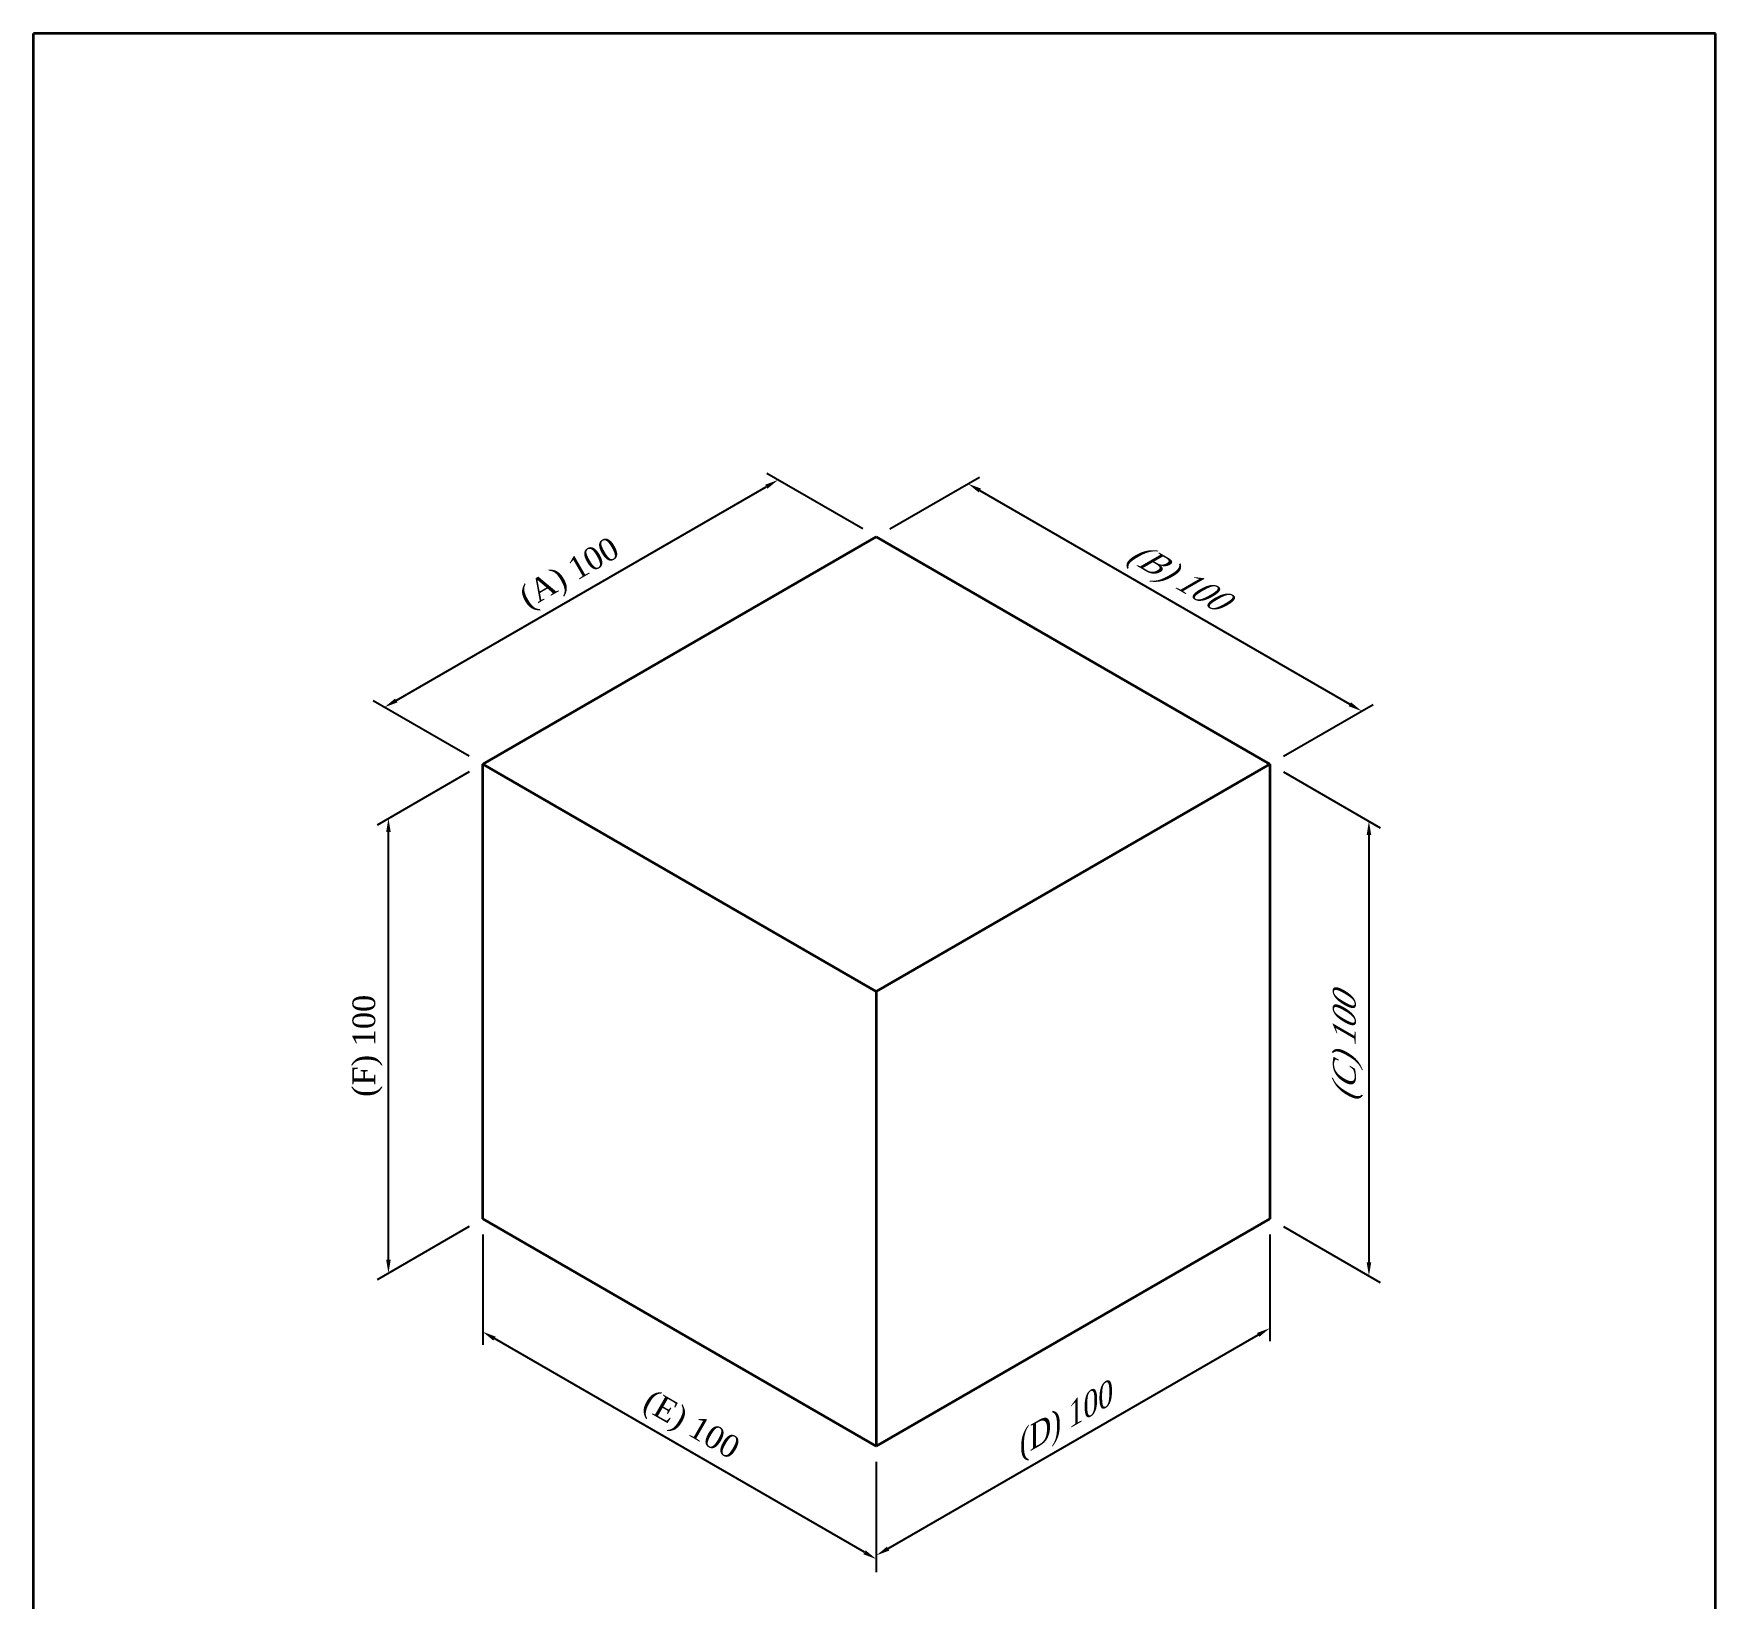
# Model space of a CAD drawing. Header units: millimetres. Extents: x 0 to 205, y 0 to 292.
# Drawn here: x 20 to 205, y 119.9 to 292 of the extents above; entities that cross this region are included whole.
import ezdxf

# ---------------------------------------------------------------- set-up
doc = ezdxf.new("R2010")
doc.units = ezdxf.units.MM
for name, color, linetype, lineweight in [('Acotación', 3, 'Continuous', 15), ('Cajetín y formato', 1, 'Continuous', 35), ('Contorno', 7, 'Continuous', 35)]:
    doc.layers.add(name, color=color, linetype=linetype, lineweight=lineweight)
doc.styles.add('e1', font='times.ttf')
doc.styles.add('e1+30', font='times.ttf', dxfattribs={"oblique": 30})
doc.styles.add('e1-30', font='times.ttf')
doc.dimstyles.new('ACOE 1', dxfattribs={"dimtxt": 2.5, "dimasz": 1.5, "dimexe": 1.25, "dimexo": 1.5, "dimtad": 1, "dimtoh": 1, "dimdec": 0, "dimlfac": 2, "dimzin": 1, "dimtxsty": 'e1', "dimcen": 2.5, "dimadec": 0, "dimazin": 0, "dimtfac": 1, "dimtdec": 0, "dimtmove": 1, "dimatfit": 0, "dimfxl": 1, "dimarcsym": 0})

# ---------------------------------------------------------------- blocks, each defined once
blk = doc.blocks.new('*D5')
at = {"layer": 'Acotación', "color": 0, "lineweight": -2, "transparency": 16777216}
for p, q in [((114.2012856254974, 237.5509867759933), (124.0414095102479, 243.2321849497132)), ((124.0904476159245, 241.7604971132262), (164.7936415937932, 218.2604971132262)), ((157.5025558147194, 212.5509867759933), (167.3426796994698, 218.2321849497132))]:
    blk.add_line(p, q, dxfattribs=at)
at = {"layer": 'Acotación', "color": 0, "transparency": 16777216}
for points in [[(124.2154476159245, 241.9770034641723), (123.9654476159245, 241.5439907622801), (122.7914095102479, 242.5104971132262)], [(164.9186415937932, 218.4770034641723), (164.6686415937932, 218.0439907622801), (166.0926796994698, 217.5104971132262)]]:
    blk.add_solid(points, dxfattribs=at)
at = {"layer": 'Defpoints', "color": 0, "transparency": 16777216}
for p in [(112.7012856254974, 236.6849613722088), (166.0926796994698, 217.5104971132262), (156.0025558147194, 211.6849613722088)]:
    blk.add_point(p, dxfattribs=at)
at = {"layer": 'Acotación', "color": 0, "transparency": 16777216, "insert": (145.5926844750824, 232.0034638296677), "char_height": 2.5, "attachment_point": 5, "rotation": 330, "style": 'e1+30'}
blk.add_mtext('(B) 100', dxfattribs=at)
blk = doc.blocks.new('*D6')
at = {"layer": 'Acotación', "color": 0, "lineweight": -2, "transparency": 16777216}
for p, q in [((111.2012856254974, 237.5509867759932), (100.6419312198036, 243.6474328845893)), ((59.8896991362583, 218.6757450481022), (100.5928931141269, 242.1757450481022)), ((67.90001543627547, 212.5509867759932), (57.34066103058164, 218.6474328845893))]:
    blk.add_line(p, q, dxfattribs=at)
at = {"layer": 'Acotación', "color": 0, "transparency": 16777216}
for points in [[(100.4678931141269, 242.3922513990483), (100.7178931141269, 241.9592386971561), (101.8919312198036, 242.9257450481022)], [(59.7646991362583, 218.8922513990483), (60.0146991362583, 218.4592386971561), (58.59066103058164, 217.9257450481022)]]:
    blk.add_solid(points, dxfattribs=at)
at = {"layer": 'Defpoints', "color": 0, "transparency": 16777216}
for p in [(101.8919312198036, 242.9257450481022), (112.7012856254974, 236.6849613722088), (69.40001543627547, 211.6849613722088)]:
    blk.add_point(p, dxfattribs=at)
at = {"layer": 'Acotación', "color": 0, "transparency": 16777216, "insert": (79.09065625496913, 232.4187117645438), "char_height": 2.5, "attachment_point": 5, "rotation": 29.999999999999993, "style": 'e1-30'}
blk.add_mtext('(A) 100', dxfattribs=at)
blk = doc.blocks.new('*D7')
at = {"layer": 'Acotación', "color": 0, "lineweight": -2, "transparency": 16777216}
for p, q in [((67.90001543627551, 210.8189359684245), (57.78104056573218, 204.9767431029932)), ((59.03104056573219, 157.1984309394802), (59.03104056573218, 204.1984309394803)), ((67.90001543627551, 160.8189359684244), (57.78104056573219, 154.9767431029932))]:
    blk.add_line(p, q, dxfattribs=at)
at = {"layer": 'Acotación', "color": 0, "transparency": 16777216}
for points in [[(58.78104056573218, 204.1984309394803), (59.28104056573218, 204.1984309394803), (59.03104056573218, 205.6984309394803)], [(58.78104056573219, 157.1984309394802), (59.28104056573219, 157.1984309394802), (59.03104056573219, 155.6984309394802)]]:
    blk.add_solid(points, dxfattribs=at)
at = {"layer": 'Defpoints', "color": 0, "transparency": 16777216}
for p in [(69.40001543627551, 211.6849613722089), (59.03104056573218, 205.6984309394803), (69.40001543627551, 161.6849613722089)]:
    blk.add_point(p, dxfattribs=at)
at = {"layer": 'Acotación', "color": 0, "transparency": 16777216, "insert": (56.72976082528522, 180.6984309394802), "char_height": 2.5, "attachment_point": 5, "rotation": 90, "style": 'e1-30'}
blk.add_mtext('(F) 100', dxfattribs=at)
blk = doc.blocks.new('*D8')
at = {"layer": 'Acotación', "color": 0, "lineweight": -2, "transparency": 16777216}
for p, q in [((69.40001543627545, 159.95291056464), (69.40001543627547, 147.8141121105492)), ((111.4022475198207, 125.0074877835232), (70.69905354195213, 148.5074877835232)), ((112.7012856254974, 134.9529105646399), (112.7012856254974, 122.8141121105492))]:
    blk.add_line(p, q, dxfattribs=at)
at = {"layer": 'Acotación', "color": 0, "transparency": 16777216}
for points in [[(70.82405354195213, 148.7239941344693), (70.57405354195213, 148.2909814325771), (69.40001543627547, 149.2574877835232)], [(111.5272475198207, 125.2239941344694), (111.2772475198207, 124.7909814325771), (112.7012856254974, 124.2574877835233)]]:
    blk.add_solid(points, dxfattribs=at)
at = {"layer": 'Defpoints', "color": 0, "transparency": 16777216}
for p in [(69.40001543627545, 161.6849613722088), (69.40001543627547, 149.2574877835232), (112.7012856254974, 136.6849613722088)]:
    blk.add_point(p, dxfattribs=at)
at = {"layer": 'Acotación', "color": 0, "transparency": 16777216, "insert": (92.20129040110994, 138.7504544999648), "char_height": 2.5, "attachment_point": 5, "rotation": 330.00000000000006, "style": 'e1-30'}
blk.add_mtext('(E) 100', dxfattribs=at)
blk = doc.blocks.new('*D9')
at = {"layer": 'Acotación', "color": 0, "lineweight": -2, "transparency": 16777216}
for p, q in [((156.0025558147194, 159.9529105646399), (156.0025558147194, 148.2199084482011)), ((114.0003237311741, 125.4132841211752), (154.7035177090427, 148.9132841211751)), ((112.7012856254974, 134.95291056464), (112.7012856254974, 123.2199084482011))]:
    blk.add_line(p, q, dxfattribs=at)
at = {"layer": 'Acotación', "color": 0, "transparency": 16777216}
for points in [[(154.5785177090427, 149.1297904721212), (154.8285177090427, 148.696777770229), (156.0025558147194, 149.6632841211751)], [(113.8753237311741, 125.6297904721213), (114.1253237311741, 125.196777770229), (112.7012856254974, 124.6632841211752)]]:
    blk.add_solid(points, dxfattribs=at)
at = {"layer": 'Defpoints', "color": 0, "transparency": 16777216}
for p in [(156.0025558147194, 161.6849613722088), (156.0025558147194, 149.6632841211751), (112.7012856254974, 136.6849613722088)]:
    blk.add_point(p, dxfattribs=at)
at = {"layer": 'Acotación', "color": 0, "transparency": 16777216, "insert": (133.2012808498849, 139.1562508376167), "char_height": 2.5, "attachment_point": 5, "rotation": 29.999999999999993, "style": 'e1+30'}
blk.add_mtext('(D) 100', dxfattribs=at)
blk = doc.blocks.new('*D10')
at = {"layer": 'Acotación', "color": 0, "lineweight": -2, "transparency": 16777216}
for p, q in [((157.5025558147194, 210.8189359684245), (168.1407827641049, 204.6769527754965)), ((166.8907827641049, 203.8986406119835), (166.8907827641049, 156.8986406119834)), ((157.5025558147194, 160.8189359684244), (168.1407827641049, 154.6769527754964))]:
    blk.add_line(p, q, dxfattribs=at)
at = {"layer": 'Acotación', "color": 0, "transparency": 16777216}
for points in [[(166.6407827641049, 203.8986406119835), (167.1407827641049, 203.8986406119835), (166.8907827641049, 205.3986406119835)], [(166.6407827641049, 156.8986406119834), (167.1407827641049, 156.8986406119834), (166.8907827641049, 155.3986406119834)]]:
    blk.add_solid(points, dxfattribs=at)
at = {"layer": 'Defpoints', "color": 0, "transparency": 16777216}
for p in [(156.0025558147194, 211.6849613722089), (156.0025558147194, 161.6849613722089), (166.8907827641049, 155.3986406119834)]:
    blk.add_point(p, dxfattribs=at)
at = {"layer": 'Acotación', "color": 0, "transparency": 16777216, "insert": (164.5895030236579, 180.3986406119834), "char_height": 2.5, "attachment_point": 5, "rotation": 90, "style": 'e1+30'}
blk.add_mtext('(C) 100', dxfattribs=at)

msp = doc.modelspace()

# ---------------------------------------------------------------- linework, layer by layer
at = {"layer": 'Cajetín y formato'}
for p, q in [((19.99999999999997, 59), (19.99999999999997, 292)), ((205, 292), (19.99999999999997, 292)), ((205, 59), (205, 292))]:
    msp.add_line(p, q, dxfattribs=at)
at = {"layer": 'Contorno'}
for p, q in [((69.40001543627548, 211.6849613722088), (112.7012856254974, 236.6849613722088)), ((112.7012856254974, 236.6849613722088), (156.0025558147194, 211.6849613722088)), ((69.40001543627548, 161.6849613722088), (69.40001543627548, 211.6849613722088)), ((69.40001543627548, 211.6849613722088), (112.7012856254974, 186.6849613722088)), ((156.0025558147194, 211.6849613722088), (112.7012856254974, 186.6849613722088)), ((156.0025558147194, 211.6849613722088), (156.0025558147194, 161.6849613722088)), ((112.7012856254974, 186.6849613722088), (112.7012856254974, 136.6849613722088)), ((112.7012856254974, 136.6849613722088), (69.40001543627547, 161.6849613722088)), ((112.7012856254974, 136.6849613722088), (156.0025558147194, 161.6849613722088))]:
    msp.add_line(p, q, dxfattribs=at)

# ---------------------------------------------------------------- dimensions: what is measured, and where the dimension line sits
at = {"layer": 'Acotación'}
for p1, p2, distance, text, override, picture, middle in [((69.40001543627548, 211.6849613722088), (112.7012856254974, 236.6849613722088), 10.809354405693814, '(A) <>', {"dimtxsty": 'e1-30'}, '*D6', (79.09065625496913, 232.4187117645438)), ((112.7012856254974, 236.6849613722088), (156.0025558147194, 211.6849613722088), 10.090123884750486, '(B) <>', {"dimtxsty": 'e1+30'}, '*D5', (145.5926844750824, 232.0034638296677)), ((112.7012856254974, 136.6849613722088), (69.40001543627547, 161.6849613722088), 10.762507832661882, '(E) <>', {"dimtxsty": 'e1-30'}, '*D8', (92.20129040110994, 138.7504544999648)), ((112.7012856254974, 136.6849613722088), (156.0025558147194, 161.6849613722088), -10.411077895492644, '(D) <>', {"dimtxsty": 'e1+30'}, '*D9', (133.2012808498849, 139.1562508376167))]:
    dim = msp.add_aligned_dim(p1=p1, p2=p2, distance=distance, text=text, dimstyle='ACOE 1', override=override, dxfattribs=at)
    dim.commit()
    dim.dimension.update_dxf_attribs({"geometry": picture, "text_midpoint": middle})
for base, p1, p2, text, override, picture, middle in [((59.03104056573218, 205.6984309394803), (69.40001543627548, 161.6849613722088), (69.40001543627548, 211.6849613722088), '(F) <>', {"dimtxsty": 'e1-30'}, '*D7', (56.72976082528522, 180.6984309394802)), ((166.8907827641049, 155.3986406119834), (156.0025558147194, 211.6849613722088), (156.0025558147194, 161.6849613722088), '(C) <>', {"dimtxsty": 'e1+30'}, '*D10', (164.5895030236579, 180.3986406119834))]:
    dim = msp.add_linear_dim(base=base, p1=p1, p2=p2, angle=90, text=text, dimstyle='ACOE 1', override=override, dxfattribs=at)
    dim.commit()
    dim.dimension.update_dxf_attribs({"geometry": picture, "text_midpoint": middle})

doc.saveas('drawing.dxf')
